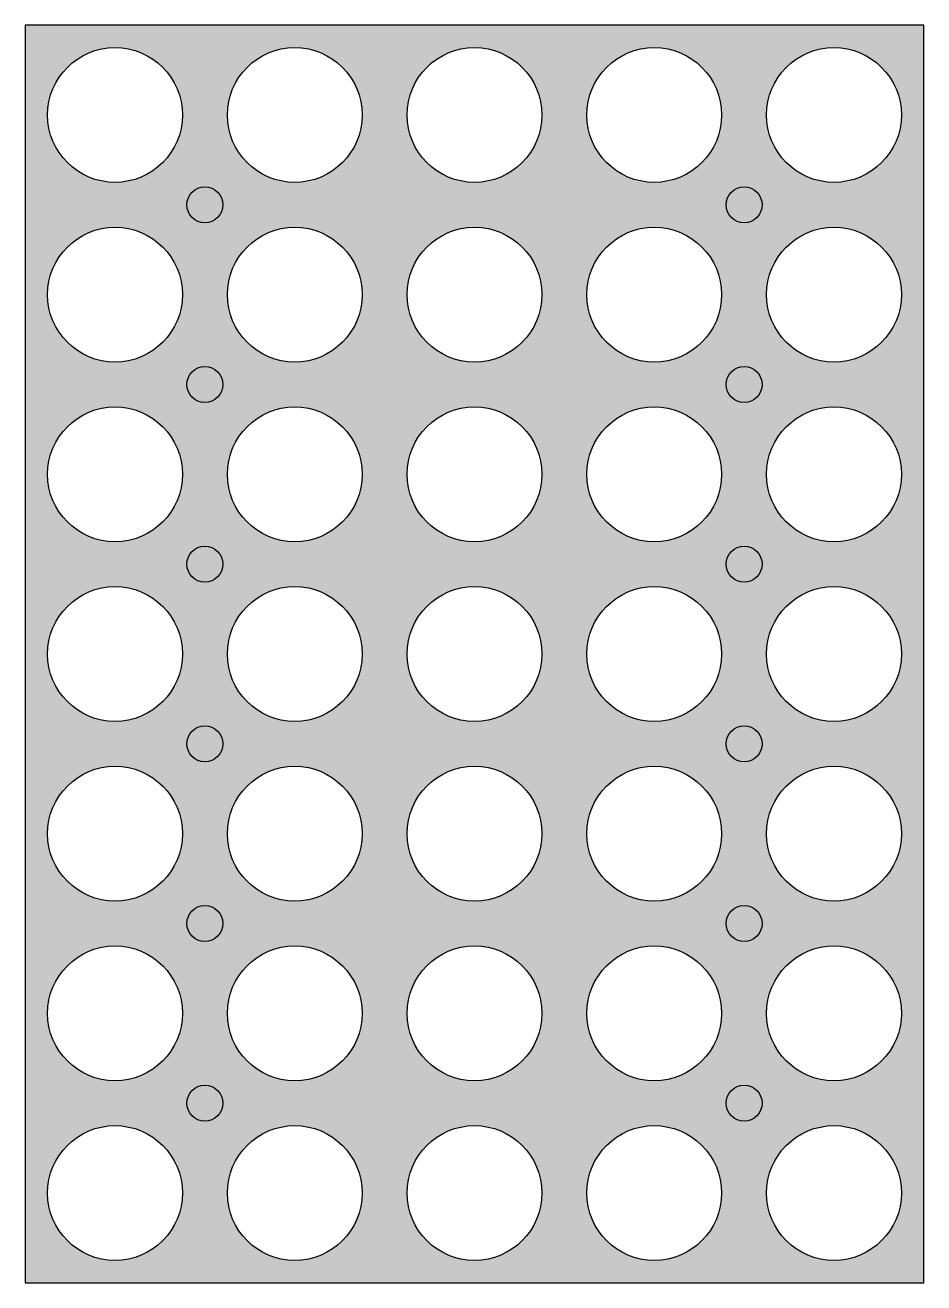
# Model space of a CAD drawing. Header units: inches. Extents: x -0.1 to 0.4, y -0.6 to 0.1.
import ezdxf

# ---------------------------------------------------------------- set-up
doc = ezdxf.new("R2010")
doc.units = ezdxf.units.IN
doc.layers.add('hrany', color=250, linetype='Continuous')
doc.layers.add('Piny', color=3, linetype='Continuous')

msp = doc.modelspace()

# ---------------------------------------------------------------- hatches: boundary and pattern name
at = {"layer": 'hrany', "lineweight": -3}
h = msp.add_hatch(color=8, dxfattribs=at)
h.dxf.hatch_style = 1
h.paths.add_polyline_path([(-0.1, 0.1), (-0.1, -0.6), (0.4, -0.6), (0.4, 0.1)])
h.paths.add_polyline_path([(-0.0125, 0.05, -1), (-0.0875, 0.05, -1)], flags=16)
h.paths.add_polyline_path([(0.0875, 0.05, -1), (0.0125, 0.05, -1)], flags=16)
h.paths.add_polyline_path([(-0.0125, -0.05, -1), (-0.0875, -0.05, -1)], flags=16)
h.paths.add_polyline_path([(0.0875, -0.05, -1), (0.0125, -0.05, -1)], flags=16)
h.paths.add_polyline_path([(0.1875, 0.05, -1), (0.1125, 0.05, -1)], flags=16)
h.paths.add_polyline_path([(0.1875, -0.05, -1), (0.1125, -0.05, -1)], flags=16)
h.paths.add_polyline_path([(-0.0125, -0.15, -1), (-0.0875, -0.15, -1)], flags=16)
h.paths.add_polyline_path([(0.0875, -0.15, -1), (0.0125, -0.15, -1)], flags=16)
h.paths.add_polyline_path([(0.2875, 0.05, -1), (0.2125, 0.05, -1)], flags=16)
h.paths.add_polyline_path([(0.1875, -0.15, -1), (0.1125, -0.15, -1)], flags=16)
h.paths.add_polyline_path([(0.2875, -0.05, -1), (0.2125, -0.05, -1)], flags=16)
h.paths.add_polyline_path([(-0.0125, -0.25, -1), (-0.0875, -0.25, -1)], flags=16)
h.paths.add_polyline_path([(0.0875, -0.25, -1), (0.0125, -0.25, -1)], flags=16)
h.paths.add_polyline_path([(0.2875, -0.15, -1), (0.2125, -0.15, -1)], flags=16)
h.paths.add_polyline_path([(0.3875, 0.05, -1), (0.3125, 0.05, -1)], flags=16)
h.paths.add_polyline_path([(0.1875, -0.25, -1), (0.1125, -0.25, -1)], flags=16)
h.paths.add_polyline_path([(0.3875, -0.05, -1), (0.3125, -0.05, -1)], flags=16)
h.paths.add_polyline_path([(0.2875, -0.25, -1), (0.2125, -0.25, -1)], flags=16)
h.paths.add_polyline_path([(0.3875, -0.15, -1), (0.3125, -0.15, -1)], flags=16)
h.paths.add_polyline_path([(-0.0125, -0.35, -1), (-0.0875, -0.35, -1)], flags=16)
h.paths.add_polyline_path([(0.0875, -0.35, -1), (0.0125, -0.35, -1)], flags=16)
h.paths.add_polyline_path([(0.1875, -0.35, -1), (0.1125, -0.35, -1)], flags=16)
h.paths.add_polyline_path([(0.3875, -0.25, -1), (0.3125, -0.25, -1)], flags=16)
h.paths.add_polyline_path([(0.2875, -0.35, -1), (0.2125, -0.35, -1)], flags=16)
h.paths.add_polyline_path([(-0.0125, -0.45, -1), (-0.0875, -0.45, -1)], flags=16)
h.paths.add_polyline_path([(0.0875, -0.45, -1), (0.0125, -0.45, -1)], flags=16)
h.paths.add_polyline_path([(0.1875, -0.45, -1), (0.1125, -0.45, -1)], flags=16)
h.paths.add_polyline_path([(0.3875, -0.35, -1), (0.3125, -0.35, -1)], flags=16)
h.paths.add_polyline_path([(0.2875, -0.45, -1), (0.2125, -0.45, -1)], flags=16)
h.paths.add_polyline_path([(-0.0125, -0.55, -1), (-0.0875, -0.55, -1)], flags=16)
h.paths.add_polyline_path([(0.0875, -0.55, -1), (0.0125, -0.55, -1)], flags=16)
h.paths.add_polyline_path([(0.3875, -0.45, -1), (0.3125, -0.45, -1)], flags=16)
h.paths.add_polyline_path([(0.1875, -0.55, -1), (0.1125, -0.55, -1)], flags=16)
h.paths.add_polyline_path([(0.2875, -0.55, -1), (0.2125, -0.55, -1)], flags=16)
h.paths.add_polyline_path([(0.3875, -0.55, -1), (0.3125, -0.55, -1)], flags=16)
h = msp.add_hatch(dxfattribs=at)
h.set_pattern_fill('ANGLE', color=1)
h.set_pattern_definition([(0, (-0.1, -0.6), (0, 6.985), [5.08, -1.905]), (90, (-0.1, -0.6), (-6.985, 4e-16), [5.08, -1.905])])
h.paths.add_polyline_path([(-0.0875, 0.05, 1), (-0.0125, 0.05, 1)])
h.paths.add_polyline_path([(0.0875, 0.05, 1), (0.0125, 0.05, 1)])
h.paths.add_polyline_path([(0.1125, 0.05, 1), (0.1875, 0.05, 1)])
h.paths.add_polyline_path([(0.2125, 0.05, 1), (0.2875, 0.05, 1)])
h.paths.add_polyline_path([(0.3875, 0.05, 1), (0.3125, 0.05, 1)])
h.paths.add_polyline_path([(0.3125, -0.05, 1), (0.3875, -0.05, 1)])
h.paths.add_polyline_path([(0.2875, -0.05, 1), (0.2125, -0.05, 1)])
h.paths.add_polyline_path([(0.1875, -0.05, 1), (0.1125, -0.05, 1)])
h.paths.add_polyline_path([(0.0875, -0.05, 1), (0.0125, -0.05, 1)])
h.paths.add_polyline_path([(-0.0875, -0.05, 1), (-0.0125, -0.05, 1)])
h.paths.add_polyline_path([(-0.0125, -0.15, 1), (-0.0875, -0.15, 1)])
h.paths.add_polyline_path([(0.0875, -0.15, 1), (0.0125, -0.15, 1)])
h.paths.add_polyline_path([(0.1875, -0.15, 1), (0.1125, -0.15, 1)])
h.paths.add_polyline_path([(0.2875, -0.15, 1), (0.2125, -0.15, 1)])
h.paths.add_polyline_path([(0.3875, -0.15, 1), (0.3125, -0.15, 1)])
h.paths.add_polyline_path([(0.3875, -0.25, 1), (0.3125, -0.25, 1)])
h.paths.add_polyline_path([(0.3875, -0.35, 1), (0.3125, -0.35, 1)])
h.paths.add_polyline_path([(0.3875, -0.45, 1), (0.3125, -0.45, 1)])
h.paths.add_polyline_path([(0.3125, -0.55, 1), (0.3875, -0.55, 1)])
h.paths.add_polyline_path([(0.2875, -0.55, 1), (0.2125, -0.55, 1)])
h.paths.add_polyline_path([(0.2875, -0.45, 1), (0.2125, -0.45, 1)])
h.paths.add_polyline_path([(0.2125, -0.35, 1), (0.2875, -0.35, 1)])
h.paths.add_polyline_path([(0.2125, -0.25, 1), (0.2875, -0.25, 1)])
h.paths.add_polyline_path([(0.1125, -0.25, 1), (0.1875, -0.25, 1)])
h.paths.add_polyline_path([(0.1125, -0.35, 1), (0.1875, -0.35, 1)])
h.paths.add_polyline_path([(0.1125, -0.45, 1), (0.1875, -0.45, 1)])
h.paths.add_polyline_path([(0.1125, -0.55, 1), (0.1875, -0.55, 1)])
h.paths.add_polyline_path([(0.0125, -0.55, 1), (0.0875, -0.55, 1)])
h.paths.add_polyline_path([(0.0125, -0.45, 1), (0.0875, -0.45, 1)])
h.paths.add_polyline_path([(0.0125, -0.35, 1), (0.0875, -0.35, 1)])
h.paths.add_polyline_path([(0.0875, -0.25, 1), (0.0125, -0.25, 1)])
h.paths.add_polyline_path([(-0.0125, -0.25, 1), (-0.0875, -0.25, 1)])
h.paths.add_polyline_path([(-0.0125, -0.35, 1), (-0.0875, -0.35, 1)])
h.paths.add_polyline_path([(-0.0125, -0.45, 1), (-0.0875, -0.45, 1)])
h.paths.add_polyline_path([(-0.0125, -0.55, 1), (-0.0875, -0.55, 1)])

# ---------------------------------------------------------------- linework, layer by layer
for p, q in [((0.4, 0.1), (-0.1, 0.1)), ((-0.1, 0.1), (-0.1, -0.6)), ((0.4, -0.6), (0.4, 0.1)), ((-0.1, -0.6), (0.4, -0.6))]:
    msp.add_line(p, q, dxfattribs=at)
at = {"layer": 'hrany', "color": 1, "lineweight": -3}
for centre in [(-0.05, 0.05), (0.05, 0.05), (0.15, 0.05), (0.25, 0.05), (0.35, 0.05), (-0.05, -0.05), (0.05, -0.05), (0.15, -0.05), (0.25, -0.05), (0.35, -0.05), (-0.05, -0.15), (0.05, -0.15), (0.15, -0.15), (0.25, -0.15), (0.35, -0.15), (-0.05, -0.25), (0.05, -0.25), (0.15, -0.25), (0.25, -0.25), (0.35, -0.25), (-0.05, -0.35), (0.05, -0.35), (0.15, -0.35), (0.25, -0.35), (0.35, -0.35), (-0.05, -0.45), (0.05, -0.45), (0.15, -0.45), (0.25, -0.45), (0.35, -0.45), (-0.05, -0.55), (0.05, -0.55), (0.15, -0.55), (0.25, -0.55), (0.35, -0.55)]:
    msp.add_circle(centre, 0.0375, dxfattribs=at)
at = {"layer": 'Piny', "lineweight": -3}
for centre in [(0, 0), (0.3, 0), (0, -0.1), (0.3, -0.1), (0, -0.2), (0.3, -0.2), (0, -0.3), (0.3, -0.3), (0, -0.4), (0.3, -0.4), (0, -0.5), (0.3, -0.5)]:
    msp.add_circle(centre, 0.01, dxfattribs=at)

doc.saveas('drawing.dxf')
